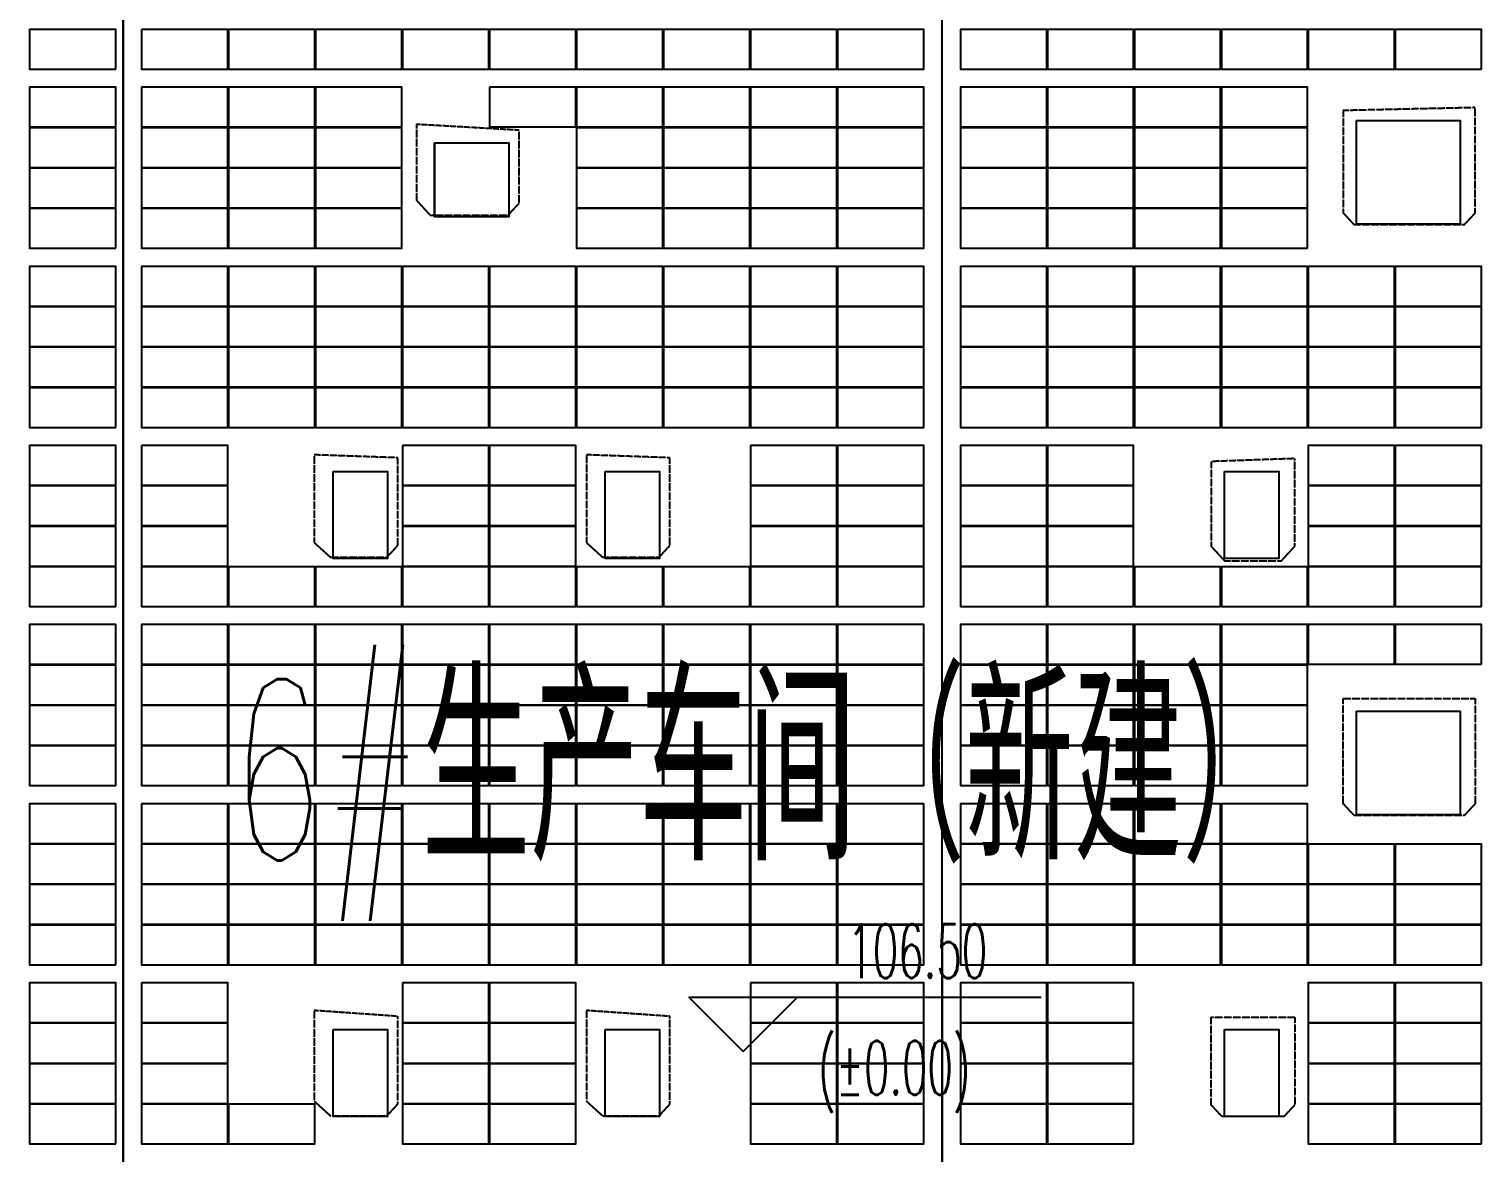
# Model space of a CAD drawing. Header units: millimetres. Extents: x -330863 to 383137, y -246038 to 314990.
# Drawn here: x -25996 to 14103, y 2039 to 33059 of the extents above; entities that cross this region are included whole.
import ezdxf

# ---------------------------------------------------------------- set-up
doc = ezdxf.new("R2010")
doc.units = ezdxf.units.MM
doc.linetypes.add('DASHED', pattern=[1.524, 1.27, -0.254])
doc.linetypes.add('HIDDEN', pattern=[0.375, 0.25, -0.125])
for name, color, linetype in [('-文字', 7, 'Continuous'), ('屋脊线', 7, 'ByLayer'), ('组件', 7, 'ByLayer'), ('阴影', 8, 'DASHED'), ('障碍物', 7, 'ByLayer')]:
    doc.layers.add(name, color=color, linetype=linetype)
doc.layers.add('X消防车道', color=6, linetype='HIDDEN', lineweight=18)
doc.styles.add('_HZTXT', font='simplex.shx', dxfattribs={"width": 0.8, "bigfont": 'hztxt.shx'})
doc.styles.add('_TCH_DIM', font='SIMPLEX.shx', dxfattribs={"width": 0.6, "bigfont": 'GBCBIG.shx'})

# ---------------------------------------------------------------- blocks, each defined once
blk = doc.blocks.new('*U6')
at = {"layer": '屋脊线', "color": 30}
for p, q in [((-23396, -129651, 8900), (-23400, 145849, 8900)), ((-796, -129651, 10100), (-800, 145849, 10100))]:
    blk.add_line(p, q, dxfattribs=at)
at = {"flags": 1}
for tag in ['unit_id', 'unit_name']:
    blk.add_attdef(tag, (0, 0), '', height=2.5, dxfattribs=at)
blk = doc.blocks.new('*U184')
at = {"layer": '障碍物', "color": 1}
blk.add_polyline3d([(-17600, 20849, 10), (-16100, 20849, 10), (-16100, 18449, 10), (-17600, 18449, 10)], close=True, dxfattribs=at)
at = {"flags": 1}
for tag in ['height', 'shape']:
    blk.add_attdef(tag, (0, 0), '', height=2.5, dxfattribs=at)
blk = doc.blocks.new('*U185')
at = {"layer": '障碍物', "color": 1}
blk.add_polyline3d([(-10100, 20849, 10), (-8600, 20849, 10), (-8600, 18449, 10), (-10100, 18449, 10)], close=True, dxfattribs=at)
at = {"flags": 1}
for tag in ['height', 'shape']:
    blk.add_attdef(tag, (0, 0), '', height=2.5, dxfattribs=at)
blk = doc.blocks.new('*U186')
at = {"layer": '障碍物', "color": 1}
blk.add_polyline3d([(7000, 20849, 10), (8500, 20849, 10), (8500, 18449, 10), (7000, 18449, 10)], close=True, dxfattribs=at)
at = {"flags": 1}
for tag in ['height', 'shape']:
    blk.add_attdef(tag, (0, 0), '', height=2.5, dxfattribs=at)
blk = doc.blocks.new('*U188')
at = {"layer": '障碍物', "color": 1}
blk.add_polyline3d([(-17600, 5449, 10), (-16100, 5449, 10), (-16100, 3049, 10), (-17600, 3049, 10)], close=True, dxfattribs=at)
at = {"flags": 1}
for tag in ['height', 'shape']:
    blk.add_attdef(tag, (0, 0), '', height=2.5, dxfattribs=at)
blk = doc.blocks.new('*U189')
at = {"layer": '障碍物', "color": 1}
blk.add_polyline3d([(-10100, 5449, 10), (-8600, 5449, 10), (-8600, 3049, 10), (-10100, 3049, 10)], close=True, dxfattribs=at)
at = {"flags": 1}
for tag in ['height', 'shape']:
    blk.add_attdef(tag, (0, 0), '', height=2.5, dxfattribs=at)
blk = doc.blocks.new('*U190')
at = {"layer": '障碍物', "color": 1}
blk.add_polyline3d([(7000, 5449, 10), (8500, 5449, 10), (8500, 3049, 10), (7000, 3049, 10)], close=True, dxfattribs=at)
at = {"flags": 1}
for tag in ['height', 'shape']:
    blk.add_attdef(tag, (0, 0), '', height=2.5, dxfattribs=at)
blk = doc.blocks.new('*U223')
at = {"layer": '障碍物', "color": 1}
blk.add_polyline3d([(-14801, 29920, 10), (-12758, 29920, 10), (-12758, 27877, 10), (-14801, 27877, 10)], close=True, dxfattribs=at)
at = {"flags": 1}
for tag in ['height', 'shape']:
    blk.add_attdef(tag, (0, 0), '', height=2.5, dxfattribs=at)
blk = doc.blocks.new('*U235')
at = {"layer": '障碍物', "color": 1}
blk.add_polyline3d([(10640, 30532, 10), (13500, 30532, 10), (13500, 27671, 10), (10640, 27671, 10)], close=True, dxfattribs=at)
at = {"flags": 1}
for tag in ['height', 'shape']:
    blk.add_attdef(tag, (0, 0), '', height=2.5, dxfattribs=at)
blk = doc.blocks.new('*U236')
at = {"layer": '障碍物', "color": 1}
blk.add_polyline3d([(10640, 14232, 10), (13500, 14232, 10), (13500, 11371, 10), (10640, 11371, 10)], close=True, dxfattribs=at)
at = {"flags": 1}
for tag in ['height', 'shape']:
    blk.add_attdef(tag, (0, 0), '', height=2.5, dxfattribs=at)
blk = doc.blocks.new('*U15')
at = {"layer": '组件', "color": 0}
blk.add_polyline3d([(0, 0, 0), (0, 109.6, 0), (-238.1, 109.6, 12.6), (-238.1, 0, 12.6)], close=True, dxfattribs=at)
at = {"flags": 1}
for tag in ['mounting-hole-spacing1', 'mounting-hole-spacing2', 'module-material', 'vmpo', 'voco', 'silicon-material', 'panel-length', 'panel-width', 'panel-height', 'userid', 'theme', 'note', 'name', 'pmax', 'company-name', 'id', 'impo', 'isco']:
    blk.add_attdef(tag, (0, 0), '', height=2.5, dxfattribs=at)
blk = doc.blocks.new('*U13')
at = {"layer": '组件', "color": 0}
blk.add_polyline3d([(0, 0, 0), (0, -109.6, 0), (238.1, -109.6, 12.6), (238.1, 0, 12.6)], close=True, dxfattribs=at)
at = {"flags": 1}
for tag in ['mounting-hole-spacing1', 'mounting-hole-spacing2', 'module-material', 'vmpo', 'voco', 'silicon-material', 'panel-length', 'panel-width', 'panel-height', 'userid', 'theme', 'note', 'name', 'pmax', 'company-name', 'id', 'impo', 'isco']:
    blk.add_attdef(tag, (0, 0), '', height=2.5, dxfattribs=at)
blk = doc.blocks.new('*U11')
at = {"layer": '组件', "color": 0}
blk.add_polyline3d([(0, 0, 0), (0, 109.6, 0), (-238, 109.6, 13), (-238, 0, 13)], close=True, dxfattribs=at)
at = {"flags": 1}
for tag in ['mounting-hole-spacing1', 'mounting-hole-spacing2', 'module-material', 'vmpo', 'voco', 'silicon-material', 'panel-length', 'panel-width', 'panel-height', 'userid', 'theme', 'note', 'name', 'pmax', 'company-name', 'id', 'impo', 'isco']:
    blk.add_attdef(tag, (0, 0), '', height=2.5, dxfattribs=at)

msp = doc.modelspace()

# ---------------------------------------------------------------- hatches: boundary and pattern name
at = {"layer": 'X消防车道'}
h = msp.add_hatch(dxfattribs=at)
h.set_pattern_fill('DOTS', color=8, scale=1000, angle=-31.487838)
h.set_pattern_definition([(328.51216202, (-1970228605.7, -2547630934.4), (1506.0502845, 939.1527315), [0, -1587.5])])
h.paths.add_polyline_path([(-93210.319, -143669.982, 0.388696348), (-80260.509, -155528.75), (-29868.25, -155528.75, 0.072993423), (-27282.119, -155149.186), (-24812.542, -154408.313, -0.072993423), (-22226.411, -154028.75), (83399.933, -154028.75, -0.414215405), (92400, -163028.739), (92400.012, -173021.711), (96400.012, -173176.258), (96400, -163028.734, 0.414220327), (83399.684, -150028.75), (-22813.487, -150028.75, 0.072993423), (-25399.617, -150408.313), (-27869.195, -151149.186, -0.072993423), (-30455.326, -151528.75), (-80260.509, -151528.75, -0.388697685), (-89225.766, -143318.792), (-114666.763, 145381.208, -0.440198268), (-105701.506, 155171.25), (85999.681, 155171.25, -0.414210993), (94999.681, 146171.329, -0.141448111), (96999.681, 153099.453, 0.257670399), (85999.52, 159171.25), (-105701.603, 159171.25, 0.440196051), (-118651.322, 145030.079)])

# ---------------------------------------------------------------- linework, layer by layer
at = {"layer": '-文字', "linetype": 'Continuous'}
for p, q in [((-6286.732, 4839.234, 10100), (-7786.732, 6339.234, 10100)), ((-7786.732, 6339.234, 10100), (1940.768, 6339.234, 10100)), ((-6286.732, 4839.234, 10100), (-4786.732, 6339.234, 10100))]:
    msp.add_line(p, q, dxfattribs=at)
at = {"layer": '屋脊线', "color": 30, "elevation": 8900}
msp.add_lwpolyline([(-23399.713, 145848.75), (-23395.512, -129651.245)], dxfattribs=at)
at = {"layer": '屋脊线', "color": 2, "elevation": 10100}
msp.add_lwpolyline([(-799.713, 145848.75), (-795.512, -129651.247)], dxfattribs=at)
at = {"layer": '阴影', "linetype": 'DASHED'}
for points in [[(10274.423, 30809.539, 9513.086), (10274.467, 27984.365, 9513.086), (10571.958, 27661.487, 9497.29), (13621.198, 27661.536, 9335.383), (13918.68, 27984.414, 9319.587), (13918.635, 30890.305, 9319.587), (10274.423, 30809.539, 9513.086)], [(-12473.411, 28248.728, 9481.063), (-12473.441, 30266.707, 9481.062), (-15299.57, 30428.11, 9331.002), (-15299.539, 28329.414, 9331.002), (-14927.673, 27925.818, 9350.747), (-12770.894, 27925.85, 9465.267), (-12473.411, 28248.728, 9481.063)], [(-15819.995, 18804.548, 9303.36), (-15820.032, 21226.116, 9303.36), (-18125.557, 21306.809, 9180.942), (-18125.52, 18885.242, 9180.942), (-17679.283, 18481.644, 9204.636), (-16117.477, 18481.66, 9287.564), (-15819.995, 18804.548, 9303.36)], [(-8308.45, 18804.653, 9702.203), (-8308.488, 21226.228, 9702.203), (-10614.012, 21306.914, 9579.786), (-10613.975, 18885.338, 9579.786), (-10167.738, 18481.749, 9603.48), (-8605.932, 18481.774, 9686.407), (-8308.45, 18804.653, 9702.203)], [(6630.355, 21123.179, 9706.584), (6630.391, 18782.321, 9706.584), (7002.255, 18378.74, 9686.839), (8564.062, 18378.756, 9603.911), (8935.915, 18782.354, 9584.167), (8935.877, 21203.938, 9584.167), (6630.355, 21123.179, 9706.584)], [(10274.67, 14584.978, 9513.086), (13918.884, 14585.027, 9319.587), (13918.928, 11679.137, 9319.587), (13621.445, 11356.257, 9335.383), (10572.206, 11356.207, 9497.29), (10274.714, 11679.08, 9513.086), (10274.67, 14584.978, 9513.086)], [(-15819.76, 3387.199, 9303.36), (-15819.796, 5808.774, 9303.36), (-18125.322, 5970.178, 9180.942), (-18125.284, 3467.884, 9180.942), (-17679.048, 3064.295, 9204.636), (-16117.241, 3064.319, 9287.564), (-15819.76, 3387.199, 9303.36)], [(-8308.214, 3387.296, 9702.203), (-8308.251, 5808.88, 9702.203), (-10613.778, 5970.283, 9579.786), (-10613.74, 3467.989, 9579.786), (-10167.504, 3064.408, 9603.479), (-8605.698, 3064.425, 9686.407), (-8308.214, 3387.296, 9702.203)], [(6630.59, 5786.531, 9706.584), (8936.113, 5786.564, 9584.166), (8936.149, 3364.988, 9584.167), (8638.667, 3042.108, 9599.963), (6928.118, 3042.084, 9690.789), (6630.627, 3364.955, 9706.584), (6630.59, 5786.531, 9706.584)]]:
    msp.add_polyline3d(points, close=True, dxfattribs=at)
at = {"layer": '障碍物', "elevation": 10300}
for points in [[(10639.869, 30531.998), (13500.377, 30531.998), (13500.377, 27671.489), (10639.869, 27671.489)], [(-14801.485, 29920.354), (-12758.265, 29920.354), (-12758.265, 27877.133), (-14801.485, 27877.133)], [(10639.869, 14231.998), (13500.377, 14231.998), (13500.377, 11371.489), (10639.869, 11371.489)]]:
    msp.add_lwpolyline(points, close=True, dxfattribs=at)
at = {"layer": '障碍物', "color": 4, "elevation": 10300}
for points in [[(-17599.972, 20848.745), (-16099.973, 20848.745), (-16099.973, 18448.745), (-17599.972, 18448.745)], [(-10099.972, 20848.745), (-8599.973, 20848.745), (-8599.973, 18448.745), (-10099.972, 18448.745)], [(7000.027, 20848.75), (8500.027, 20848.75), (8500.027, 18448.75), (7000.027, 18448.75)], [(-17599.987, 5448.745), (-16099.987, 5448.745), (-16099.987, 3048.745), (-17599.987, 3048.745)], [(-10099.987, 5448.745), (-8599.987, 5448.745), (-8599.987, 3048.745), (-10099.987, 3048.745)], [(7000.013, 5448.75), (8500.013, 5448.75), (8500.013, 3048.75), (7000.013, 3048.75)]]:
    msp.add_lwpolyline(points, close=True, dxfattribs=at)

# ---------------------------------------------------------------- block references
at = {"layer": '屋脊线'}
msp.add_blockref('*U6', (0, 0), dxfattribs=at)
at = {"layer": '组件', "color": 5, "xscale": 10, "yscale": 10, "zscale": 10}
for name, p in [('*U11', (-23605.621, 31952.75, 9011.415)), ('*U13', (-22890.39, 33048.75, 9026.955)), ('*U13', (-20489.774, 33048.75, 9154.421)), ('*U13', (-18089.157, 33048.75, 9281.888)), ('*U13', (-15688.54, 33048.75, 9409.354)), ('*U13', (-13287.923, 33048.75, 9536.821)), ('*U13', (-10887.306, 33048.75, 9664.287)), ('*U13', (-8486.689, 33048.75, 9791.753)), ('*U13', (-6086.072, 33048.75, 9919.22)), ('*U13', (-3685.455, 33048.75, 10046.686)), ('*U15', (2090.255, 31952.75, 10046.643)), ('*U15', (4490.872, 31952.75, 9919.176)), ('*U15', (6891.489, 31952.75, 9791.71)), ('*U15', (9292.106, 31952.75, 9664.243)), ('*U15', (11692.723, 31952.75, 9536.777)), ('*U15', (14093.34, 31952.75, 9409.311)), ('*U11', (-23605.621, 30356.75, 9011.419)), ('*U13', (-22890.39, 31452.75, 9026.951)), ('*U13', (-20489.774, 31452.75, 9154.417)), ('*U13', (-18089.157, 31452.75, 9281.884)), ('*U13', (-13287.923, 31452.75, 9536.817)), ('*U13', (-10887.306, 31452.75, 9664.283)), ('*U13', (-8486.689, 31452.75, 9791.749)), ('*U13', (-6086.072, 31452.75, 9919.216)), ('*U13', (-3685.455, 31452.75, 10046.682)), ('*U15', (2090.255, 30356.75, 10046.647)), ('*U15', (4490.872, 30356.75, 9919.18)), ('*U15', (6891.489, 30356.75, 9791.714)), ('*U15', (9292.106, 30356.75, 9664.247)), ('*U11', (-23605.621, 29240.75, 9011.419)), ('*U13', (-22890.39, 30336.75, 9026.951)), ('*U13', (-20489.774, 30336.75, 9154.417)), ('*U13', (-18089.157, 30336.75, 9281.884)), ('*U13', (-10887.306, 30336.75, 9664.283)), ('*U13', (-8486.689, 30336.75, 9791.749)), ('*U13', (-6086.072, 30336.75, 9919.216)), ('*U13', (-3685.455, 30336.75, 10046.682)), ('*U15', (2090.255, 29240.75, 10046.647)), ('*U15', (4490.872, 29240.75, 9919.18)), ('*U15', (6891.489, 29240.75, 9791.714)), ('*U15', (9292.106, 29240.75, 9664.247)), ('*U11', (-23605.621, 28124.75, 9011.419)), ('*U13', (-22890.39, 29220.75, 9026.951)), ('*U13', (-20489.774, 29220.75, 9154.417)), ('*U13', (-18089.157, 29220.75, 9281.884)), ('*U13', (-10887.306, 29220.75, 9664.283)), ('*U13', (-8486.689, 29220.75, 9791.749)), ('*U13', (-6086.072, 29220.75, 9919.216)), ('*U13', (-3685.455, 29220.75, 10046.682)), ('*U15', (2090.255, 28124.75, 10046.647)), ('*U15', (4490.872, 28124.75, 9919.18)), ('*U15', (6891.489, 28124.75, 9791.714)), ('*U15', (9292.106, 28124.75, 9664.247)), ('*U11', (-23605.621, 27008.75, 9011.419)), ('*U13', (-22890.39, 28104.75, 9026.951)), ('*U13', (-20489.774, 28104.75, 9154.417)), ('*U13', (-18089.157, 28104.75, 9281.884)), ('*U13', (-10887.306, 28104.75, 9664.283)), ('*U13', (-8486.689, 28104.75, 9791.749)), ('*U13', (-6086.072, 28104.75, 9919.216)), ('*U13', (-3685.455, 28104.75, 10046.682)), ('*U15', (2090.255, 27008.75, 10046.647)), ('*U15', (4490.872, 27008.75, 9919.18)), ('*U15', (6891.489, 27008.75, 9791.714)), ('*U15', (9292.106, 27008.75, 9664.247)), ('*U11', (-23605.621, 25412.75, 9011.423)), ('*U13', (-22890.39, 26508.75, 9026.947)), ('*U13', (-20489.774, 26508.75, 9154.413)), ('*U13', (-18089.157, 26508.75, 9281.88)), ('*U13', (-15688.54, 26508.75, 9409.346)), ('*U13', (-13287.923, 26508.75, 9536.813)), ('*U13', (-10887.306, 26508.75, 9664.279)), ('*U13', (-8486.689, 26508.75, 9791.745)), ('*U13', (-6086.072, 26508.75, 9919.212)), ('*U13', (-3685.455, 26508.75, 10046.678)), ('*U15', (2090.255, 25412.75, 10046.651)), ('*U15', (4490.872, 25412.75, 9919.184)), ('*U15', (6891.489, 25412.75, 9791.718)), ('*U15', (9292.106, 25412.75, 9664.251)), ('*U15', (11692.723, 25412.75, 9536.785)), ('*U15', (14093.34, 25412.75, 9409.319)), ('*U11', (-23605.621, 24296.75, 9011.423)), ('*U13', (-22890.39, 25392.75, 9026.947)), ('*U13', (-20489.774, 25392.75, 9154.413)), ('*U13', (-18089.157, 25392.75, 9281.88)), ('*U13', (-15688.54, 25392.75, 9409.346)), ('*U13', (-13287.923, 25392.75, 9536.813)), ('*U13', (-10887.306, 25392.75, 9664.279)), ('*U13', (-8486.689, 25392.75, 9791.745)), ('*U13', (-6086.072, 25392.75, 9919.212)), ('*U13', (-3685.455, 25392.75, 10046.678)), ('*U15', (2090.255, 24296.75, 10046.651)), ('*U15', (4490.872, 24296.75, 9919.184)), ('*U15', (6891.489, 24296.75, 9791.718)), ('*U15', (9292.106, 24296.75, 9664.251)), ('*U15', (11692.723, 24296.75, 9536.785)), ('*U15', (14093.34, 24296.75, 9409.319)), ('*U11', (-23605.621, 23180.75, 9011.423)), ('*U13', (-22890.39, 24276.75, 9026.947)), ('*U13', (-20489.774, 24276.75, 9154.413)), ('*U13', (-18089.157, 24276.75, 9281.88)), ('*U13', (-15688.54, 24276.75, 9409.346)), ('*U13', (-13287.923, 24276.75, 9536.813)), ('*U13', (-10887.306, 24276.75, 9664.279)), ('*U13', (-8486.689, 24276.75, 9791.745)), ('*U13', (-6086.072, 24276.75, 9919.212)), ('*U13', (-3685.455, 24276.75, 10046.678)), ('*U15', (2090.255, 23180.75, 10046.651)), ('*U15', (4490.872, 23180.75, 9919.184)), ('*U15', (6891.489, 23180.75, 9791.718)), ('*U15', (9292.106, 23180.75, 9664.251)), ('*U15', (11692.723, 23180.75, 9536.785)), ('*U15', (14093.34, 23180.75, 9409.319)), ('*U11', (-23605.621, 22064.75, 9011.423)), ('*U13', (-22890.39, 23160.75, 9026.947)), ('*U13', (-20489.774, 23160.75, 9154.413)), ('*U13', (-18089.157, 23160.75, 9281.88)), ('*U13', (-15688.54, 23160.75, 9409.346)), ('*U13', (-13287.923, 23160.75, 9536.813)), ('*U13', (-10887.306, 23160.75, 9664.279)), ('*U13', (-8486.689, 23160.75, 9791.745)), ('*U13', (-6086.072, 23160.75, 9919.212)), ('*U13', (-3685.455, 23160.75, 10046.678)), ('*U15', (2090.255, 22064.75, 10046.651)), ('*U15', (4490.872, 22064.75, 9919.184)), ('*U15', (6891.489, 22064.75, 9791.718)), ('*U15', (9292.106, 22064.75, 9664.251)), ('*U15', (11692.723, 22064.75, 9536.785)), ('*U15', (14093.34, 22064.75, 9409.319)), ('*U11', (-23605.621, 20468.75, 9011.427)), ('*U13', (-22890.39, 21564.75, 9026.943)), ('*U13', (-15688.54, 21564.75, 9409.342)), ('*U13', (-13287.923, 21564.75, 9536.809)), ('*U13', (-6086.072, 21564.75, 9919.208)), ('*U13', (-3685.455, 21564.75, 10046.674)), ('*U15', (2090.255, 20468.75, 10046.655)), ('*U15', (4490.872, 20468.75, 9919.188)), ('*U15', (11692.723, 20468.75, 9536.789)), ('*U15', (14093.34, 20468.75, 9409.323)), ('*U11', (-23605.621, 19352.75, 9011.427)), ('*U13', (-22890.39, 20448.75, 9026.943)), ('*U13', (-15688.54, 20448.75, 9409.342)), ('*U13', (-13287.923, 20448.75, 9536.809)), ('*U13', (-6086.072, 20448.75, 9919.208)), ('*U13', (-3685.455, 20448.75, 10046.674)), ('*U15', (2090.255, 19352.75, 10046.655)), ('*U15', (4490.872, 19352.75, 9919.188)), ('*U15', (11692.723, 19352.75, 9536.789)), ('*U15', (14093.34, 19352.75, 9409.323)), ('*U11', (-23605.621, 18236.75, 9011.427)), ('*U13', (-22890.39, 19332.75, 9026.943)), ('*U13', (-15688.54, 19332.75, 9409.342)), ('*U13', (-13287.923, 19332.75, 9536.809)), ('*U13', (-6086.072, 19332.75, 9919.208)), ('*U13', (-3685.455, 19332.75, 10046.674)), ('*U15', (2090.255, 18236.75, 10046.655)), ('*U15', (4490.872, 18236.75, 9919.188)), ('*U15', (11692.723, 18236.75, 9536.789)), ('*U15', (14093.34, 18236.75, 9409.323)), ('*U11', (-23605.621, 17120.75, 9011.427)), ('*U13', (-22890.39, 18216.75, 9026.943)), ('*U13', (-20489.774, 18216.75, 9154.409)), ('*U13', (-18089.157, 18216.75, 9281.876)), ('*U13', (-15688.54, 18216.75, 9409.342)), ('*U13', (-13287.923, 18216.75, 9536.809)), ('*U13', (-10887.306, 18216.75, 9664.275)), ('*U13', (-8486.689, 18216.75, 9791.741)), ('*U13', (-6086.072, 18216.75, 9919.208)), ('*U13', (-3685.455, 18216.75, 10046.674)), ('*U15', (2090.255, 17120.75, 10046.655)), ('*U15', (4490.872, 17120.75, 9919.188)), ('*U15', (6891.489, 17120.75, 9791.722)), ('*U15', (9292.106, 17120.75, 9664.255)), ('*U15', (11692.723, 17120.75, 9536.789)), ('*U15', (14093.34, 17120.75, 9409.323)), ('*U11', (-23605.621, 15524.75, 9011.431)), ('*U13', (-22890.39, 16620.75, 9026.939)), ('*U13', (-20489.774, 16620.75, 9154.405)), ('*U13', (-18089.157, 16620.75, 9281.872)), ('*U13', (-15688.54, 16620.75, 9409.338)), ('*U13', (-13287.923, 16620.75, 9536.805)), ('*U13', (-10887.306, 16620.75, 9664.271)), ('*U13', (-8486.689, 16620.75, 9791.737)), ('*U13', (-6086.072, 16620.75, 9919.204)), ('*U13', (-3685.455, 16620.75, 10046.67)), ('*U15', (2090.255, 15524.75, 10046.659)), ('*U15', (4490.872, 15524.75, 9919.192)), ('*U15', (6891.489, 15524.75, 9791.726)), ('*U15', (9292.106, 15524.75, 9664.259)), ('*U15', (11692.723, 15524.75, 9536.793)), ('*U15', (14093.34, 15524.75, 9409.327)), ('*U11', (-23605.621, 14408.75, 9011.431)), ('*U13', (-22890.39, 15504.75, 9026.939)), ('*U13', (-20489.774, 15504.75, 9154.405)), ('*U13', (-18089.157, 15504.75, 9281.872)), ('*U13', (-15688.54, 15504.75, 9409.338)), ('*U13', (-13287.923, 15504.75, 9536.805)), ('*U13', (-10887.306, 15504.75, 9664.271)), ('*U13', (-8486.689, 15504.75, 9791.737)), ('*U13', (-6086.072, 15504.75, 9919.204)), ('*U13', (-3685.455, 15504.75, 10046.67)), ('*U15', (2090.255, 14408.75, 10046.659)), ('*U15', (4490.872, 14408.75, 9919.192)), ('*U15', (6891.489, 14408.75, 9791.726)), ('*U15', (9292.106, 14408.75, 9664.259)), ('*U11', (-23605.621, 13292.75, 9011.431)), ('*U13', (-22890.39, 14388.75, 9026.939)), ('*U13', (-20489.774, 14388.75, 9154.405)), ('*U13', (-18089.157, 14388.75, 9281.872)), ('*U13', (-15688.54, 14388.75, 9409.338)), ('*U13', (-13287.923, 14388.75, 9536.805)), ('*U13', (-10887.306, 14388.75, 9664.271)), ('*U13', (-8486.689, 14388.75, 9791.737)), ('*U13', (-6086.072, 14388.75, 9919.204)), ('*U13', (-3685.455, 14388.75, 10046.67)), ('*U15', (2090.255, 13292.75, 10046.659)), ('*U15', (4490.872, 13292.75, 9919.192)), ('*U15', (6891.489, 13292.75, 9791.726)), ('*U15', (9292.106, 13292.75, 9664.259)), ('*U11', (-23605.621, 12176.75, 9011.431)), ('*U13', (-22890.39, 13272.75, 9026.939)), ('*U13', (-20489.774, 13272.75, 9154.405)), ('*U13', (-18089.157, 13272.75, 9281.872)), ('*U13', (-15688.54, 13272.75, 9409.338)), ('*U13', (-13287.923, 13272.75, 9536.805)), ('*U13', (-10887.306, 13272.75, 9664.271)), ('*U13', (-8486.689, 13272.75, 9791.737)), ('*U13', (-6086.072, 13272.75, 9919.204)), ('*U13', (-3685.455, 13272.75, 10046.67)), ('*U15', (2090.255, 12176.75, 10046.659)), ('*U15', (4490.872, 12176.75, 9919.192)), ('*U15', (6891.489, 12176.75, 9791.726)), ('*U15', (9292.106, 12176.75, 9664.259)), ('*U11', (-23605.621, 10580.75, 9011.435)), ('*U13', (-22890.39, 11676.75, 9026.935)), ('*U13', (-20489.774, 11676.75, 9154.401)), ('*U13', (-18089.157, 11676.75, 9281.868)), ('*U13', (-15688.54, 11676.75, 9409.334)), ('*U13', (-13287.923, 11676.75, 9536.801)), ('*U13', (-10887.306, 11676.75, 9664.267)), ('*U13', (-8486.689, 11676.75, 9791.733)), ('*U13', (-6086.072, 11676.75, 9919.2)), ('*U13', (-3685.455, 11676.75, 10046.666)), ('*U15', (2090.255, 10580.75, 10046.663)), ('*U15', (4490.872, 10580.75, 9919.196)), ('*U15', (6891.489, 10580.75, 9791.73)), ('*U15', (9292.106, 10580.75, 9664.263)), ('*U11', (-23605.621, 9464.75, 9011.435)), ('*U13', (-22890.39, 10560.75, 9026.935)), ('*U13', (-20489.774, 10560.75, 9154.401)), ('*U13', (-18089.157, 10560.75, 9281.868)), ('*U13', (-15688.54, 10560.75, 9409.334)), ('*U13', (-13287.923, 10560.75, 9536.801)), ('*U13', (-10887.306, 10560.75, 9664.267)), ('*U13', (-8486.689, 10560.75, 9791.733)), ('*U13', (-6086.072, 10560.75, 9919.2)), ('*U13', (-3685.455, 10560.75, 10046.666)), ('*U15', (2090.255, 9464.75, 10046.663)), ('*U15', (4490.872, 9464.75, 9919.196)), ('*U15', (6891.489, 9464.75, 9791.73)), ('*U15', (9292.106, 9464.75, 9664.263)), ('*U15', (11692.723, 9464.75, 9536.797)), ('*U15', (14093.34, 9464.75, 9409.331)), ('*U11', (-23605.621, 8348.75, 9011.435)), ('*U13', (-22890.39, 9444.75, 9026.935)), ('*U13', (-20489.774, 9444.75, 9154.401)), ('*U13', (-18089.157, 9444.75, 9281.868)), ('*U13', (-15688.54, 9444.75, 9409.334)), ('*U13', (-13287.923, 9444.75, 9536.801)), ('*U13', (-10887.306, 9444.75, 9664.267)), ('*U13', (-8486.689, 9444.75, 9791.733)), ('*U13', (-6086.072, 9444.75, 9919.2)), ('*U13', (-3685.455, 9444.75, 10046.666)), ('*U15', (2090.255, 8348.75, 10046.663)), ('*U15', (4490.872, 8348.75, 9919.196)), ('*U15', (6891.489, 8348.75, 9791.73)), ('*U15', (9292.106, 8348.75, 9664.263)), ('*U15', (11692.723, 8348.75, 9536.797)), ('*U15', (14093.34, 8348.75, 9409.331)), ('*U11', (-23605.621, 7232.75, 9011.435)), ('*U13', (-22890.39, 8328.75, 9026.935)), ('*U13', (-20489.774, 8328.75, 9154.401)), ('*U13', (-18089.157, 8328.75, 9281.868)), ('*U13', (-15688.54, 8328.75, 9409.334)), ('*U13', (-13287.923, 8328.75, 9536.801)), ('*U13', (-10887.306, 8328.75, 9664.267)), ('*U13', (-8486.689, 8328.75, 9791.733)), ('*U13', (-6086.072, 8328.75, 9919.2)), ('*U13', (-3685.455, 8328.75, 10046.666)), ('*U15', (2090.255, 7232.75, 10046.663)), ('*U15', (4490.872, 7232.75, 9919.196)), ('*U15', (6891.489, 7232.75, 9791.73)), ('*U15', (9292.106, 7232.75, 9664.263)), ('*U15', (11692.723, 7232.75, 9536.797)), ('*U15', (14093.34, 7232.75, 9409.331)), ('*U11', (-23605.621, 5636.75, 9011.44)), ('*U13', (-22890.39, 6732.75, 9026.931)), ('*U13', (-15688.54, 6732.75, 9409.33)), ('*U13', (-13287.923, 6732.75, 9536.797)), ('*U13', (-6086.072, 6732.75, 9919.196)), ('*U13', (-3685.455, 6732.75, 10046.662)), ('*U15', (2090.255, 5636.75, 10046.667)), ('*U15', (4490.872, 5636.75, 9919.2)), ('*U15', (11692.723, 5636.75, 9536.801)), ('*U15', (14093.34, 5636.75, 9409.335)), ('*U11', (-23605.621, 4520.75, 9011.44)), ('*U13', (-22890.39, 5616.75, 9026.931)), ('*U13', (-15688.54, 5616.75, 9409.33)), ('*U13', (-13287.923, 5616.75, 9536.797)), ('*U13', (-6086.072, 5616.75, 9919.196)), ('*U13', (-3685.455, 5616.75, 10046.662)), ('*U15', (2090.255, 4520.75, 10046.667)), ('*U15', (4490.872, 4520.75, 9919.2)), ('*U15', (11692.723, 4520.75, 9536.801)), ('*U15', (14093.34, 4520.75, 9409.335)), ('*U11', (-23605.621, 3404.75, 9011.44)), ('*U13', (-22890.39, 4500.75, 9026.931)), ('*U13', (-15688.54, 4500.75, 9409.33)), ('*U13', (-13287.923, 4500.75, 9536.797)), ('*U13', (-6086.072, 4500.75, 9919.196)), ('*U13', (-3685.455, 4500.75, 10046.662)), ('*U15', (2090.255, 3404.75, 10046.667)), ('*U15', (4490.872, 3404.75, 9919.2)), ('*U15', (11692.723, 3404.75, 9536.801)), ('*U15', (14093.34, 3404.75, 9409.335)), ('*U11', (-23605.621, 2288.75, 9011.44)), ('*U13', (-22890.39, 3384.75, 9026.931)), ('*U13', (-20489.774, 3384.75, 9154.397)), ('*U13', (-15688.54, 3384.75, 9409.33)), ('*U13', (-13287.923, 3384.75, 9536.797)), ('*U13', (-6086.072, 3384.75, 9919.196)), ('*U13', (-3685.455, 3384.75, 10046.662)), ('*U15', (2090.255, 2288.75, 10046.667)), ('*U15', (4490.872, 2288.75, 9919.2)), ('*U15', (11692.723, 2288.75, 9536.801)), ('*U15', (14093.34, 2288.75, 9409.335))]:
    msp.add_blockref(name, p, dxfattribs=at)
at = {"layer": '障碍物'}
for name in ['*U235', '*U223', '*U184', '*U185', '*U186', '*U236', '*U188', '*U189', '*U190']:
    msp.add_blockref(name, (0, 0), dxfattribs=at)

# ---------------------------------------------------------------- texts
at = {"layer": '-文字', "linetype": 'Continuous'}
for s, height, rotation, style, width, p in [('6#生产车间（新建）', 5000, 359.9999389, '_HZTXT', 0.6, (-20434.753, 10114.133, 10100)), ('106.50', 1487.5, 360, '_TCH_DIM', 0.55, (-3409.232, 6864.234, 10100)), ('(%%P0.00)', 1487.5, 360, '_TCH_DIM', 0.55, (-4216.215, 3643.091, 10100))]:
    msp.add_text(s, height=height, rotation=rotation, dxfattribs=dict(at, style=style, width=width)).set_placement(p)

doc.saveas('drawing.dxf')
